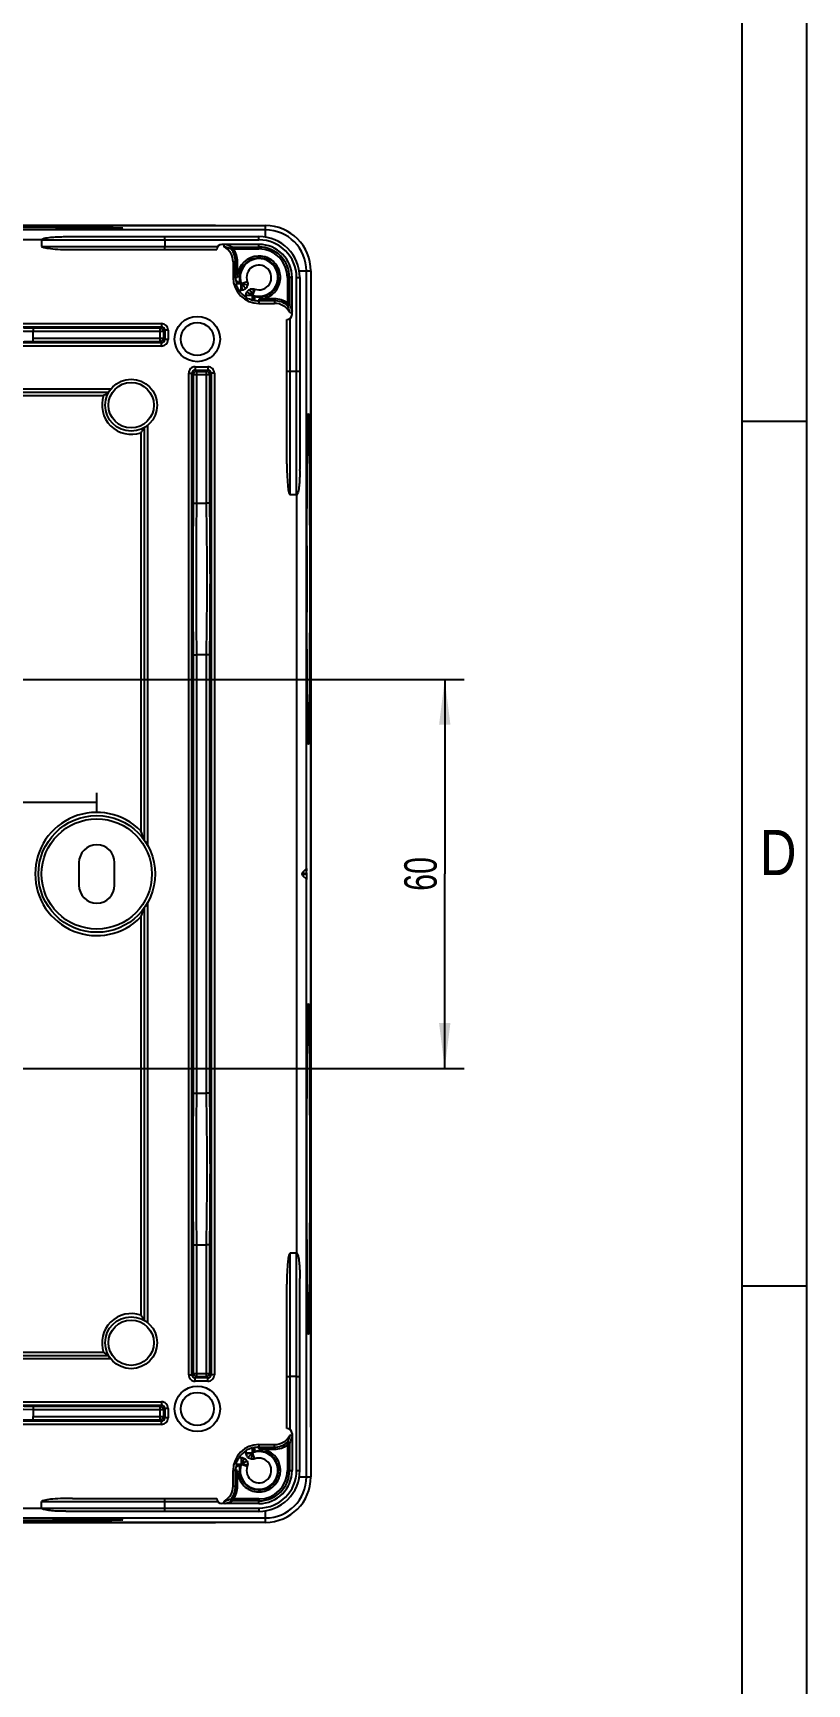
# Model space of a CAD drawing. Header units: millimetres. Extents: x 0 to 594, y 0 to 420.
# Drawn here: x 534.3 to 594, y 117.8 to 245.1 of the extents above; entities that cross this region are included whole.
import ezdxf

# ---------------------------------------------------------------- set-up
doc = ezdxf.new("R2010")
doc.units = ezdxf.units.MM
doc.header["$LTSCALE"] = 32.67
doc.layers.get('0').update_dxf_attribs({"linetype": 'CONTINUOUS'})
for name, color, linetype in [('DECKEL_ABOX_DXF_CONTINUOUS_LINE', 7, 'CONTINUOUS'), ('KASTEN_ABOX_DXF_CONTINUOUS_LINE', 7, 'CONTINUOUS'), ('M-490-925-01-6274_DXF_DIMENSION', 7, 'CONTINUOUS'), ('M-490-925-01-6274_DXF_FORMAT', 7, 'CONTINUOUS')]:
    doc.layers.add(name, color=color, linetype=linetype)
doc.styles.get("Standard").update_dxf_attribs({"font": 'txt', "width": 0.7})
doc.styles.add('TEXTSTYLE_3', font='txt', dxfattribs={"width": 0.833333})
doc.dimstyles.new('DIMSTYLE_2', dxfattribs={"dimtxt": 2.5, "dimasz": 3.5, "dimexe": 1.5, "dimexo": 0, "dimtad": 1, "dimdec": 3, "dimlfac": 2, "dimdsep": 46, "dimtxsty": 'Standard', "dimblk": '_FILLED', "dimblk1": '_FILLED', "dimblk2": '_FILLED', "dimcen": 0.09, "dimclrt": 5, "dimadec": 3, "dimazin": 2, "dimtp": 0.3, "dimtm": 0.3, "dimtfac": 1, "dimtdec": 3, "dimtofl": 0, "dimtmove": 0, "dimatfit": 3, "dimldrblk": '_FILLED', "dimfxl": 1, "dimtolj": 1, "dimarcsym": 0})

# ---------------------------------------------------------------- blocks, each defined once
blk = doc.blocks.new('_FILLED')
at = {"color": 0, "linetype": 'ByBlock'}
blk.add_solid([(0, 0), (-1, 0.125), (-1, -0.125)], dxfattribs=at)
blk = doc.blocks.new('*D24')
at = {"layer": 'M-490-925-01-6274_DXF_DIMENSION', "color": 2, "linetype": 'Continuous', "transparency": 16777216}
for p, q in [((524.51, 195.26), (567.58, 195.26)), ((566.08, 195.26), (566.08, 180.26)), ((566.08, 165.26), (566.08, 180.26)), ((527.51, 165.26), (567.58, 165.26))]:
    blk.add_line(p, q, dxfattribs=at)
at = {"layer": 'M-490-925-01-6274_DXF_DIMENSION', "color": 2, "linetype": 'Continuous', "transparency": 16777216, "xscale": 3.5, "yscale": 3.5, "zscale": 3.5}
for p, rotation in [((566.08, 195.26), 90), ((566.08, 165.26), 270)]:
    blk.add_blockref('_FILLED', p, dxfattribs=dict(at, rotation=rotation))
at = {"layer": 'M-490-925-01-6274_DXF_DIMENSION', "color": 5, "linetype": 'Continuous', "transparency": 16777216, "insert": (562.96, 180.26), "char_height": 2.5, "width": 5.8929, "attachment_point": 2, "rotation": 90, "line_spacing_factor": 0.9}
blk.add_mtext('60', dxfattribs=at)

msp = doc.modelspace()

# ---------------------------------------------------------------- linework, layer by layer
at = {"layer": 'DECKEL_ABOX_DXF_CONTINUOUS_LINE', "color": 7, "linetype": 'Continuous'}
for centre, major_axis, start_param, end_param in [((493.2599, -30.01142), (6083.17, 0), 1.561730206, 1.579862448), ((296.33019, 180.25634), (0, 6063.48333), -1.577830295, -1.563762358), ((493.2599, 390.5241), (6083.17, 0), -1.579862448, -1.561730206)]:
    msp.add_ellipse(centre, major_axis=major_axis, ratio=0.042786648, start_param=start_param, end_param=end_param, dxfattribs=at)
at = {"layer": 'KASTEN_ABOX_DXF_CONTINUOUS_LINE', "color": 7, "linetype": 'Continuous'}
for p, q in [((434.2599, 230.25634), (552.2599, 230.25634)), ((552.2599, 229.91812), (493.67168, 229.91812)), ((536.94658, 229.40623), (551.7599, 229.40634)), ((534.99553, 229.15634), (534.99553, 228.65634)), ((537.38723, 228.40634), (548.5099, 228.40634)), ((544.5099, 229.15634), (544.5099, 228.65634)), ((551.7599, 228.80634), (548.9099, 228.80634)), ((549.68551, 228.60501), (551.7599, 228.60501)), ((549.7599, 227.45634), (549.7599, 226.25634)), ((549.96123, 226.25634), (549.96123, 227.45634)), ((555.42168, 180.66812), (555.42168, 226.75634)), ((555.7599, 226.75634), (555.7599, 133.75634)), ((550.10829, 226.25634), (549.96123, 226.25634)), ((550.39265, 225.76067), (549.99955, 225.76067)), ((550.3228, 225.8109), (550.01717, 225.8109)), ((550.39265, 225.26069), (550.39265, 225.76067)), ((550.4833, 225.26897), (550.39266, 225.76066)), ((551.34658, 225.38225), (551.26422, 224.8891)), ((551.43463, 225.35914), (551.26422, 224.88909)), ((554.10857, 226.25634), (554.10857, 224.18195)), ((554.3099, 223.40634), (554.3099, 226.25634)), ((554.9099, 226.25634), (554.9098, 211.44604)), ((551.26422, 224.49599), (551.26422, 224.88909)), ((551.31445, 224.5137), (551.31445, 224.81924)), ((552.9599, 224.45767), (551.7599, 224.45767)), ((551.7599, 224.25634), (552.9599, 224.25634)), ((553.9099, 211.88367), (553.9099, 223.00634)), ((534.34618, 221.56999), (534.34618, 222.0927)), ((554.6599, 219.00634), (554.1599, 219.00634)), ((495.89191, 217.40634), (540.17785, 217.40634)), ((542.9099, 214.67429), (542.9099, 182.88836)), ((546.95132, 208.84262), (547.71848, 208.84262)), ((554.6717, 209.49198), (554.1599, 209.49198)), ((546.95132, 197.17006), (547.71848, 197.17006)), ((539.2599, 185.00634), (539.2599, 186.50634)), ((539.2599, 185.75634), (503.2599, 185.75634)), ((537.8849, 181.13134), (537.8849, 179.38134)), ((540.6349, 179.38134), (540.6349, 181.13134)), ((555.11597, 180.36241), (555.42168, 180.66812)), ((555.11597, 180.15027), (555.42168, 179.84456)), ((555.42168, 133.75634), (555.42168, 179.84456)), ((555.43695, 180.34514), (555.43701, 180.25634)), ((555.43701, 180.25634), (555.43695, 180.16754)), ((542.9099, 177.62433), (542.9099, 145.83839)), ((546.95132, 163.34262), (547.71848, 163.34262)), ((546.95132, 151.67006), (547.71848, 151.67006)), ((554.6717, 151.02071), (554.1599, 151.02071)), ((554.9099, 134.25634), (554.90979, 149.06966)), ((553.9099, 137.50634), (553.9099, 148.62901)), ((540.17785, 143.10634), (495.89191, 143.10634)), ((554.6599, 141.50634), (554.1599, 141.50634)), ((534.34618, 138.9427), (534.34618, 138.41999)), ((551.7599, 136.25634), (552.9599, 136.25634)), ((554.10857, 136.33073), (554.10857, 134.25634)), ((554.3099, 137.10634), (554.3099, 134.25634)), ((550.76424, 135.62359), (551.26422, 135.62359)), ((550.77253, 135.53294), (551.26422, 135.62358)), ((551.26422, 135.62359), (551.26422, 136.01669)), ((551.31445, 135.69344), (551.31445, 135.99907)), ((551.7599, 136.05501), (552.9599, 136.05501)), ((551.7599, 135.90795), (551.7599, 136.05501)), ((549.7599, 133.05634), (549.7599, 134.25634)), ((549.96123, 133.05634), (549.96123, 134.25634)), ((549.99955, 134.75202), (550.39265, 134.75202)), ((550.01726, 134.70179), (550.3228, 134.70179)), ((550.39265, 134.75202), (550.8627, 134.58161)), ((550.8858, 134.66966), (550.39266, 134.75202)), ((534.99553, 131.35634), (534.99553, 131.85634)), ((537.38723, 132.10634), (548.5099, 132.10634)), ((544.5099, 131.35634), (544.5099, 131.85634)), ((551.7599, 131.70634), (548.9099, 131.70634)), ((551.7599, 131.90767), (549.68551, 131.90767)), ((552.2599, 130.25634), (434.2599, 130.25634)), ((493.67168, 130.59456), (552.2599, 130.59456)), ((551.7599, 131.10634), (536.9496, 131.10644))]:
    msp.add_line(p, q, dxfattribs=at)
at = {"layer": 'KASTEN_ABOX_DXF_CONTINUOUS_LINE', "color": 9, "linetype": 'Continuous'}
for p, q in [((534.99553, 229.16815), (451.52426, 229.16815)), ((551.7599, 229.15634), (551.7599, 229.40634)), ((552.2599, 229.36641), (552.2599, 230.25634)), ((534.99553, 229.15634), (551.7599, 229.15634)), ((534.99553, 228.65634), (548.59765, 228.65634)), ((549.60826, 228.44151), (549.55763, 228.46345)), ((549.68551, 228.60501), (549.68423, 228.60561)), ((549.7872, 228.45501), (551.7599, 228.45501)), ((551.7599, 228.60501), (551.7599, 228.80634)), ((551.7599, 228.45501), (551.7599, 228.60501)), ((550.11123, 227.45634), (549.7599, 227.45634)), ((550.11123, 226.39566), (550.11123, 227.45634)), ((554.86996, 226.75634), (555.7599, 226.75634)), ((549.96123, 226.25634), (549.7599, 226.25634)), ((550.8627, 225.93107), (550.39265, 225.76067)), ((553.95857, 226.25634), (554.10857, 226.25634)), ((553.95857, 226.25634), (553.95857, 224.28375)), ((554.3099, 226.25634), (554.10857, 226.25634)), ((554.6599, 226.25634), (554.9099, 226.25634)), ((554.6599, 209.49198), (554.6599, 226.25634)), ((550.39265, 225.26069), (550.22279, 225.26069)), ((550.76424, 224.88909), (551.26422, 224.88909)), ((550.76424, 224.71923), (550.76424, 224.88909)), ((551.7599, 224.60767), (551.7599, 224.25634)), ((552.9599, 224.60767), (551.77721, 224.60599)), ((552.9599, 224.60767), (552.9599, 224.25634)), ((553.94507, 224.1047), (553.97104, 224.04451)), ((554.10857, 224.18195), (554.10925, 224.18051)), ((554.1599, 209.49198), (554.1599, 223.09409)), ((442.26817, 222.69776), (544.25163, 222.69776)), ((442.26821, 222.44792), (544.25159, 222.44792)), ((544.3961, 222.0927), (534.34618, 222.0927)), ((534.34618, 221.56999), (544.3961, 221.56999)), ((544.14625, 222.34254), (534.39951, 222.34254)), ((544.25159, 222.44792), (544.14625, 222.34254)), ((544.14625, 221.32014), (544.14625, 222.34254)), ((544.25163, 222.69776), (544.25163, 222.44792)), ((544.50147, 222.1983), (544.3961, 222.0927)), ((544.3961, 222.0927), (544.3961, 221.56999)), ((544.3961, 221.56999), (544.50147, 221.46448)), ((544.50147, 222.1983), (544.50147, 221.46448)), ((544.75132, 222.19807), (544.50147, 222.19807)), ((544.75132, 222.19807), (544.75132, 221.46461)), ((544.25163, 220.96492), (442.26817, 220.96492)), ((544.25159, 221.21477), (442.26821, 221.21477)), ((534.39951, 221.32014), (544.14625, 221.32014)), ((544.14625, 221.32014), (544.25159, 221.21477)), ((544.25163, 220.96492), (544.25163, 221.21477)), ((544.75132, 221.46461), (544.50147, 221.46461)), ((546.84572, 219.12014), (547.82398, 219.12014)), ((546.84572, 219.12014), (546.95132, 219.01477)), ((546.84595, 219.36999), (547.82385, 219.36999)), ((546.84595, 219.36999), (546.84595, 219.12014)), ((546.95132, 219.01477), (547.71848, 219.01477)), ((546.95132, 219.01477), (546.95132, 208.84262)), ((547.71848, 219.01477), (547.82398, 219.12014)), ((547.71848, 208.84262), (547.71848, 219.01477)), ((547.82385, 219.36999), (547.82385, 219.12014)), ((546.34625, 218.87029), (546.5961, 218.87029)), ((546.34625, 141.64239), (546.34625, 218.87029)), ((546.5961, 141.64243), (546.5961, 218.87025)), ((546.5961, 218.87025), (546.70147, 218.76492)), ((546.70147, 218.76492), (547.96832, 218.76492)), ((546.70147, 218.76492), (546.70147, 208.89595)), ((547.96832, 218.76492), (548.0737, 218.87025)), ((547.96832, 208.89595), (547.96832, 218.76492)), ((548.32354, 218.87029), (548.0737, 218.87029)), ((548.0737, 218.87025), (548.0737, 141.64243)), ((548.32354, 218.87029), (548.32354, 141.64239)), ((495.50489, 217.65634), (540.34865, 217.65634)), ((496.5769, 217.15634), (539.78858, 217.15634)), ((542.6599, 214.28502), (542.6599, 183.57334)), ((543.1599, 214.84509), (543.1599, 182.50134)), ((554.6717, 151.02071), (554.6717, 209.49198)), ((546.70147, 197.11673), (546.70147, 163.39595)), ((546.95132, 197.17006), (546.95132, 163.34262)), ((547.71848, 163.34262), (547.71848, 197.17006)), ((547.96832, 163.39595), (547.96832, 197.11673)), ((555.11597, 180.36241), (555.2766, 180.30886)), ((555.22023, 180.18503), (555.11685, 180.15057)), ((555.43706, 180.25731), (555.22023, 180.18503)), ((555.2766, 180.30886), (555.4101, 180.26434)), ((543.1599, 178.01135), (543.1599, 145.66759)), ((542.6599, 176.93934), (542.6599, 146.22766)), ((546.70147, 151.61673), (546.70147, 141.74776)), ((546.95132, 151.67006), (546.95132, 141.49792)), ((547.71848, 141.49792), (547.71848, 151.67006)), ((547.96832, 141.74776), (547.96832, 151.61673)), ((554.1599, 137.41859), (554.1599, 151.02071)), ((554.6599, 134.25634), (554.6599, 151.02071)), ((540.34865, 142.85634), (495.50489, 142.85634)), ((539.78858, 143.35634), (496.5769, 143.35634)), ((546.34625, 141.64239), (546.5961, 141.64239)), ((546.70147, 141.74776), (546.5961, 141.64243)), ((546.70147, 141.74776), (547.96832, 141.74776)), ((546.95132, 141.49792), (546.84581, 141.39254)), ((547.82408, 141.39254), (546.84581, 141.39254)), ((546.84595, 141.1427), (546.84595, 141.39254)), ((546.95132, 141.49792), (547.71848, 141.49792)), ((547.82408, 141.39254), (547.71848, 141.49792)), ((547.82385, 141.1427), (547.82385, 141.39254)), ((548.0737, 141.64243), (547.96832, 141.74776)), ((548.32354, 141.64239), (548.0737, 141.64239)), ((547.82385, 141.1427), (546.84595, 141.1427)), ((442.26817, 139.54776), (544.25163, 139.54776)), ((442.26821, 139.29792), (544.25159, 139.29792)), ((544.3961, 138.9427), (534.34618, 138.9427)), ((544.14625, 139.19254), (534.39951, 139.19254)), ((544.25159, 139.29792), (544.14625, 139.19254)), ((544.14625, 138.17014), (544.14625, 139.19254)), ((544.25163, 139.54776), (544.25163, 139.29792)), ((544.50147, 139.0483), (544.3961, 138.9427)), ((544.3961, 138.9427), (544.3961, 138.41999)), ((544.50147, 139.0483), (544.50147, 138.31448)), ((544.75132, 139.04807), (544.50147, 139.04807)), ((544.75132, 139.04807), (544.75132, 138.31461)), ((544.25163, 137.81492), (442.26817, 137.81492)), ((544.25159, 138.06477), (442.26821, 138.06477)), ((534.34618, 138.41999), (544.3961, 138.41999)), ((534.39951, 138.17014), (544.14625, 138.17014)), ((544.14625, 138.17014), (544.25159, 138.06477)), ((544.25163, 137.81492), (544.25163, 138.06477)), ((544.3961, 138.41999), (544.50147, 138.31448)), ((544.75132, 138.31461), (544.50147, 138.31461)), ((551.7599, 136.25634), (551.7599, 136.05501)), ((552.9599, 135.90501), (552.9599, 136.25634)), ((553.95857, 136.22915), (553.95857, 134.25634)), ((554.10925, 136.33217), (554.10857, 136.33073)), ((550.22279, 135.252), (550.39265, 135.252)), ((550.39265, 135.252), (550.39265, 134.75202)), ((550.76424, 135.62359), (550.76424, 135.79345)), ((551.43463, 135.15354), (551.26422, 135.62359)), ((551.89922, 135.90501), (552.9599, 135.90501)), ((550.11123, 134.25634), (549.7599, 134.25634)), ((550.11123, 133.05634), (550.10955, 134.23903)), ((553.95857, 134.25634), (554.10857, 134.25634)), ((554.10857, 134.25634), (554.3099, 134.25634)), ((554.6599, 134.25634), (554.9099, 134.25634)), ((554.86996, 133.75634), (555.7599, 133.75634)), ((549.7599, 133.05634), (550.11123, 133.05634)), ((451.52426, 131.34454), (534.99553, 131.34454)), ((534.99553, 131.85634), (548.59765, 131.85634)), ((534.99553, 131.35634), (551.7599, 131.35634)), ((549.68424, 131.90707), (549.68551, 131.90767)), ((551.7599, 132.05767), (549.78732, 132.05767)), ((551.7599, 132.05767), (551.7599, 131.90767)), ((551.7599, 131.70634), (551.7599, 131.90767)), ((551.7599, 131.35634), (551.7599, 131.10634)), ((552.2599, 130.25634), (552.2599, 131.14628))]:
    msp.add_line(p, q, dxfattribs=at)
at = {"layer": 'KASTEN_ABOX_DXF_CONTINUOUS_LINE', "color": 7, "linetype": 'Continuous'}
for centre, radius in [((547.0099, 221.50634), 1.75), ((547.0099, 221.50634), 1.27435), ((541.9099, 216.40634), 2), ((539.2599, 180.25634), 4.5), ((541.9099, 144.10634), 2), ((547.0099, 139.00634), 1.75), ((547.0099, 139.00634), 1.27435)]:
    msp.add_circle(centre, radius, dxfattribs=at)
at = {"layer": 'KASTEN_ABOX_DXF_CONTINUOUS_LINE', "color": 9, "linetype": 'Continuous'}
for centre, radius in [((541.9099, 216.40634), 1.74996), ((539.2599, 180.25634), 4.24999), ((541.9099, 144.10634), 1.74996)]:
    msp.add_circle(centre, radius, dxfattribs=at)
at = {"layer": 'KASTEN_ABOX_DXF_CONTINUOUS_LINE', "color": 7, "linetype": 'Continuous'}
for centre, radius, start, end in [((551.7599, 226.25634), 3.15, 0, 90), ((552.2599, 226.75634), 3.5, 0, 90), ((552.2599, 226.75634), 3.16178, 0, 90), ((548.9099, 228.40634), 0.4, 90, 180), ((549.14472, 228.70634), 0.09999, 135.1058897, 239.5584748), ((548.4099, 227.45634), 1.35, 0, 59.5498891), ((548.4099, 227.45634), 1.55133, 0, 39.4234966), ((551.7599, 226.25634), 2.55, 0, 90), ((551.7599, 226.25634), 2.34867, 0, 90), ((551.7599, 226.25634), 1.50455, 252.7785987, 197.2214013), ((551.7599, 226.25634), 1.45433, 250.0726783, 199.9273217), ((551.7599, 226.25634), 2, 180, 270), ((551.7599, 226.25634), 1.79867, 180, 194.3268652), ((553.41488, 226.2563), 3.30659, 177.5844554, 179.9993051), ((552.49545, 228.78464), 3.68237, 230.1408132, 230.8887078), ((552.66848, 228.99178), 3.95225, 230.8366208, 233.5937725), ((551.7599, 226.25634), 1.8314, 212.9330235, 237.0669765), ((550.38068, 227.08151), 2.73232, 288.8667399, 289.9836171), ((554.4958, 227.16525), 3.95281, 216.4060338, 219.1619245), ((551.7599, 226.25634), 1.79867, 255.6611926, 270), ((548.11798, 228.63425), 5.21506, 309.4189327, 309.8749224), ((554.27123, 226.97798), 3.66043, 219.1090163, 219.8598318), ((552.9599, 222.90634), 1.55133, 50.5765055, 90), ((552.9599, 222.90634), 1.35, 30.4501144, 90), ((554.00636, 224.18027), 0.0973, 230.9567102, 241.8356726), ((550.57627, 222.55825), 3.797, 26.5775738, 27.028241), ((550.71487, 222.62643), 3.64254, 23.7298455, 26.5938918), ((553.9099, 223.40634), 0.4, 270, 360), ((554.20993, 223.64117), 0.09997, 226.0456859, 359.9981557), ((544.14595, 221.57029), 0.25016, 270.0706076, 359.9293924), ((547.71817, 218.76461), 0.25016, 0.0706076, 89.9293924), ((533.05892, 211.51196), 21.85098, 359.6499749, 359.827149), ((533.62812, 179.8889), 9.75439, 17.9085292, 22.192633), ((539.2599, 181.13134), 1.375, 0, 180), ((555.22203, 180.25634), 0.15, 135, 225), ((502.96222, 180.28275), 52.47477, 0.0681198, 0.2343845), ((539.2599, 179.38134), 1.375, 180, 360), ((533.62812, 180.62379), 9.75439, 337.807367, 342.0914708), ((546.95163, 141.74807), 0.25016, 180.0706076, 269.9293924), ((544.14595, 138.42029), 0.25016, 270.0706076, 359.9293924), ((553.9099, 137.10634), 0.4, 0, 90), ((551.7599, 134.25634), 2, 90, 180), ((552.9599, 137.60634), 1.35, 270, 329.5498869), ((552.9599, 137.60634), 1.55133, 270, 309.423496), ((554.2099, 136.87152), 0.09999, 44.9801415, 149.5584902), ((551.7599, 134.25634), 1.8314, 122.9330235, 147.0669765), ((551.7599, 134.25634), 1.50455, 162.7785987, 107.2214013), ((551.7599, 134.25634), 1.45433, 160.0726783, 109.9273217), ((554.49534, 133.34776), 3.95225, 140.8366245, 143.593773), ((551.7599, 134.25634), 1.79867, 90, 104.3268652), ((554.28816, 133.52083), 3.68232, 140.1408126, 140.8887136), ((551.75986, 132.60136), 3.30659, 87.5844554, 89.9993051), ((551.7599, 134.25634), 1.79867, 165.6611926, 180), ((552.58507, 135.63556), 2.73232, 198.8667399, 199.9836171), ((554.13781, 137.89826), 5.21506, 219.4189327, 219.8749224), ((552.48154, 131.74501), 3.66043, 129.1090163, 129.8598318), ((552.66881, 131.52044), 3.95281, 126.4060338, 129.1619245), ((551.7599, 134.25634), 3.15, 269.9999998, 0.0000001), ((551.7599, 134.25634), 2.55, 270, 360), ((551.7599, 134.25634), 2.34867, 270, 360), ((552.2599, 133.75634), 3.5, 270, 360), ((552.2599, 133.75634), 3.16178, 270, 360), ((548.4099, 133.05634), 1.35, 300.4501083, 360), ((548.4099, 133.05634), 1.55133, 320.5765035, 360), ((548.9099, 132.10634), 0.4, 180, 270), ((549.14472, 131.80632), 0.09998, 120.5253491, 270.0100187), ((548.12988, 135.3016), 3.64279, 293.7299086, 296.5992739), ((549.68383, 132.00988), 0.0973, 140.9564665, 151.8680426), ((548.06169, 135.44021), 3.79727, 296.5828884, 297.0282358), ((537.01552, 152.95732), 21.85098, 269.6499749, 269.827149)]:
    msp.add_arc(centre, radius, start, end, dxfattribs=at)
at = {"layer": 'KASTEN_ABOX_DXF_CONTINUOUS_LINE', "color": 9, "linetype": 'Continuous'}
for centre, radius, start, end in [((548.4099, 227.45634), 1.70133, 0, 35.9456263), ((551.76002, 226.25622), 1.65468, 92.2662185, 175.1657057), ((551.75962, 226.25425), 1.65663, 75.6995827, 92.2497289), ((551.7599, 226.25634), 2.89999, 0, 90), ((551.7599, 226.25634), 2.19866, 0, 90), ((551.7599, 226.25634), 0.95434, 250.0726783, 199.9273217), ((551.75901, 226.25434), 1.65671, 67.3980356, 75.6740667), ((551.77725, 226.24951), 1.64352, 269.9987575, 278.0018686), ((552.9599, 222.90634), 1.70133, 54.0564375, 90), ((528.5099, -170.44897), 392.83567, 89.1409578, 90.8590422), ((528.5099, -161.32725), 383.4636, 89.1279305, 90.8720695), ((544.14596, 222.09241), 0.25014, 0.0664581, 89.9335419), ((544.25212, 222.19856), 0.24936, 359.9395008, 90.1216821), ((544.2517, 222.19814), 0.49962, 359.9916739, 90.0083261), ((528.5099, 614.11167), 392.83568, 269.1409578, 270.8590422), ((544.25212, 221.46412), 0.24936, 269.877915, 0.0817909), ((544.2517, 221.46454), 0.49962, 269.9912811, 0.0087189), ((546.84588, 218.87036), 0.49962, 89.9916739, 180.0083261), ((546.84546, 218.87078), 0.24936, 89.9395008, 180.1216821), ((546.95161, 218.76463), 0.25014, 90.0664581, 179.9335419), ((547.82392, 218.87037), 0.49962, 359.9912811, 90.0087189), ((547.82434, 218.87078), 0.24936, 359.877915, 90.0817909), ((541.9099, 216.40634), 2.25, 160.5287794, 289.4712206), ((939.493, 203.00634), 392.83568, 179.1409578, 180.8590422), ((930.37127, 203.00634), 383.4636, 179.1279305, 180.8720695), ((164.29853, 203.00634), 383.4636, 359.1279305, 0.8720695), ((155.17681, 203.00634), 392.83567, 359.1409578, 0.8590422), ((539.2599, 180.25634), 4.75, 44.2920632, 315.7079368), ((559.09058, 191.27878), 11.61308, 251.5229276, 251.663099), ((939.49299, 157.50634), 392.83567, 179.1409578, 180.8590422), ((930.37127, 157.50634), 383.4636, 179.1279305, 180.8720695), ((164.29853, 157.50634), 383.4636, 359.1279305, 0.8720695), ((155.1768, 157.50634), 392.83568, 359.1409578, 0.8590422), ((541.9099, 144.10634), 2.25, 70.5287794, 199.4712206), ((546.84587, 141.64232), 0.49962, 179.9912811, 270.0087189), ((546.84546, 141.6419), 0.24936, 179.877915, 270.0817909), ((547.71819, 141.74805), 0.25014, 270.0664581, 359.9335419), ((547.82392, 141.64232), 0.49962, 269.9916739, 0.0083261), ((547.82434, 141.6419), 0.24936, 269.9395008, 0.1216821), ((528.5099, -253.59897), 392.83567, 89.1409578, 90.8590422), ((528.5099, -244.47725), 383.4636, 89.1279305, 90.8720695), ((544.14596, 138.94241), 0.25014, 0.0664581, 89.9335419), ((544.25212, 139.04856), 0.24936, 359.9395008, 90.1216821), ((544.2517, 139.04814), 0.49962, 359.9916739, 90.0083261), ((528.5099, 530.96167), 392.83568, 269.1409578, 270.8590422), ((544.25212, 138.31412), 0.24936, 269.877915, 0.0817909), ((544.2517, 138.31454), 0.49962, 269.9912811, 0.0087189), ((552.9599, 137.60634), 1.70133, 270, 305.9477702), ((551.7599, 134.25634), 0.95434, 160.0726783, 109.9273217), ((551.75977, 134.25622), 1.65468, 2.2832851, 85.1657081), ((551.75307, 134.23899), 1.64353, 179.9987513, 188.0003809), ((551.7599, 134.25634), 2.89999, 270, 360), ((551.7599, 134.25634), 2.19866, 270, 360), ((551.7579, 134.25723), 1.65671, 337.4167813, 345.6924212), ((551.75781, 134.25662), 1.65663, 345.7179327, 2.2668005), ((548.4099, 133.05634), 1.70133, 324.0566369, 360)]:
    msp.add_arc(centre, radius, start, end, dxfattribs=at)
at = {"layer": 'KASTEN_ABOX_DXF_CONTINUOUS_LINE', "color": 7, "linetype": 'Continuous'}
for centre, major_axis, start_param, end_param in [((537.38723, 228.65634), (2.39169, 0), -3.141592654, -1.570796327), ((554.1599, 211.88367), (0, 2.39169), -4.71238898, -3.141592654), ((554.1599, 148.62901), (0, 2.39169), 0, 1.570796327), ((537.38723, 131.85634), (2.39169, 0), 1.570796327, 3.141592654)]:
    msp.add_ellipse(centre, major_axis=major_axis, ratio=0.104528463, start_param=start_param, end_param=end_param, dxfattribs=at)
for points, knots in [([(515.7599, 230.05999), (515.75991, 230.06543), (515.79145, 230.06487), (515.82747, 230.07373), (515.90985, 230.07642), (516.01423, 230.08264), (516.15224, 230.08744), (516.39361, 230.09512), (516.76839, 230.10374), (517.3015, 230.1134), (517.94275, 230.12255), (518.68568, 230.13119), (519.52326, 230.13916), (520.44735, 230.14641), (521.82614, 230.15527), (523.69317, 230.16376), (526.05435, 230.16988), (528.5099, 230.17195), (530.96545, 230.16988), (533.32663, 230.16376), (535.19366, 230.15527), (536.57244, 230.14641), (537.49654, 230.13916), (538.33412, 230.13119), (539.07705, 230.12255), (539.7183, 230.1134), (540.25141, 230.10374), (540.62618, 230.09512), (540.86756, 230.08744), (541.00557, 230.08264), (541.10995, 230.07642), (541.19232, 230.07373), (541.22835, 230.06487), (541.25989, 230.06543), (541.2599, 230.05999)], [0, 0, 0, 0, 0.000640444, 0.002459408, 0.005470083, 0.009669335, 0.015050567, 0.021599138, 0.038129739, 0.059110274, 0.084332329, 0.113559881, 0.146505554, 0.18285789, 0.2222618, 0.308690712, 0.40247137, 0.5, 0.59752863, 0.691309288, 0.7777382, 0.81714211, 0.853494446, 0.886440119, 0.915667671, 0.940889726, 0.961870261, 0.978400862, 0.984949433, 0.990330665, 0.994529917, 0.997540592, 0.999359556, 1, 1, 1, 1]), ([(541.02452, 230.0387), (540.61016, 230.02015), (539.45812, 230.00258), (537.31013, 229.97653), (534.40654, 229.96002), (532.24018, 229.95306), (531.07015, 229.95098)], [0, 0, 0, 0, 0.124994584, 0.347144952, 0.647402535, 1, 1, 1, 1]), ([(534.9982, 229.16815), (535.0184, 229.2035), (535.09944, 229.24322), (535.25394, 229.28989), (535.45974, 229.32686), (535.70574, 229.3561), (536.03608, 229.3829), (536.44971, 229.40099), (536.78096, 229.40571), (536.94658, 229.40623)], [0, 0, 0, 0, 0.061542507, 0.124048546, 0.249099672, 0.374212515, 0.499351633, 0.749660128, 1, 1, 1, 1]), ([(541.2599, 230.05999), (541.25991, 230.05475), (541.22964, 230.05507), (541.19501, 230.0466), (541.11576, 230.04388), (541.05879, 230.04024), (541.02452, 230.0387)], [0, 0, 0, 0, 0.066309035, 0.254372987, 0.565689415, 1, 1, 1, 1]), ([(544.5099, 229.15634), (544.5099, 229.18821), (544.51034, 229.24776), (544.51327, 229.32276), (544.51556, 229.37655), (544.51985, 229.397), (544.52118, 229.40634), (544.523, 229.40634)], [0, 0, 0, 0, 0.380829226, 0.704687114, 0.920792677, 0.978196829, 1, 1, 1, 1]), ([(544.523, 228.40634), (544.52118, 228.40634), (544.51985, 228.41568), (544.51556, 228.43613), (544.51327, 228.48993), (544.51034, 228.56492), (544.5099, 228.62447), (544.5099, 228.65634)], [0, 0, 0, 0, 0.021803171, 0.079207323, 0.295312886, 0.619170774, 1, 1, 1, 1]), ([(549.63164, 228.58925), (549.60854, 228.57464), (549.5738, 228.52263), (549.59091, 228.46262), (549.60826, 228.44151)], [0, 0, 0, 0, 0.500048689, 1, 1, 1, 1]), ([(550.22279, 225.26069), (550.18609, 225.31736), (550.12321, 225.42789), (550.06199, 225.56603), (550.02938, 225.66078), (550.01141, 225.71086), (550.00665, 225.74203), (549.99828, 225.75694), (549.99955, 225.76067)], [0, 0, 0, 0, 0.368511242, 0.69306343, 0.821165724, 0.918020907, 0.978501934, 1, 1, 1, 1]), ([(550.13541, 225.95798), (550.10826, 225.92547), (550.06397, 225.88142), (550.02434, 225.83035), (550.01726, 225.8109)], [0, 0, 0, 0, 0.671668583, 1, 1, 1, 1]), ([(551.26422, 224.49599), (551.2605, 224.49472), (551.24559, 224.5031), (551.21442, 224.50785), (551.16433, 224.52582), (551.06958, 224.55844), (550.93145, 224.61966), (550.82091, 224.68253), (550.76424, 224.71923)], [0, 0, 0, 0, 0.021498066, 0.081979093, 0.178834276, 0.306936569, 0.631488758, 1, 1, 1, 1]), ([(551.31445, 224.5137), (551.31872, 224.51526), (551.32982, 224.52764), (551.37002, 224.55493), (551.40385, 224.58443), (551.42947, 224.60549)], [0, 0, 0, 0, 0.092549836, 0.323889258, 1, 1, 1, 1]), ([(554.04945, 224.09228), (554.04167, 224.08865), (554.01262, 224.07921), (553.97961, 224.08422), (553.96043, 224.09449)], [0, 0, 0, 0, 0.282846633, 1, 1, 1, 1]), ([(554.10857, 224.18195), (554.1084, 224.15551), (554.09071, 224.1167), (554.05911, 224.09658), (554.04945, 224.09228)], [0, 0, 0, 0, 0.714218254, 1, 1, 1, 1]), ([(534.39951, 222.34254), (534.38999, 222.34099), (534.37301, 222.31155), (534.35257, 222.23158), (534.34621, 222.15119), (534.34621, 222.0927)], [0, 0, 0, 0, 0.110808895, 0.327955556, 1, 1, 1, 1]), ([(534.39951, 221.32014), (534.38999, 221.3217), (534.37301, 221.35113), (534.35258, 221.4311), (534.34621, 221.51149), (534.34621, 221.56999)], [0, 0, 0, 0, 0.110803481, 0.327960564, 1, 1, 1, 1]), ([(554.1599, 219.00634), (554.12803, 219.00634), (554.06848, 219.00678), (553.99348, 219.00971), (553.93969, 219.01201), (553.91924, 219.01629), (553.9099, 219.01762), (553.9099, 219.01944)], [0, 0, 0, 0, 0.380829226, 0.704687114, 0.920792677, 0.978196829, 1, 1, 1, 1]), ([(554.9099, 219.01944), (554.9099, 219.01762), (554.90056, 219.01629), (554.88011, 219.01201), (554.82631, 219.00971), (554.75132, 219.00678), (554.69177, 219.00634), (554.6599, 219.00634)], [0, 0, 0, 0, 0.021803171, 0.079207323, 0.295312886, 0.619170774, 1, 1, 1, 1]), ([(540.17785, 217.40634), (540.15888, 217.39537), (540.02592, 217.31721), (539.89662, 217.23273), (539.78858, 217.15634)], [0, 0, 0, 0, 0.142077364, 1, 1, 1, 1]), ([(555.45454, 205.56659), (555.45662, 206.73662), (555.46358, 208.90298), (555.48009, 211.80657), (555.50614, 213.95456), (555.52371, 215.1066), (555.54226, 215.52096)], [0, 0, 0, 0, 0.352597474, 0.652855061, 0.875005425, 1, 1, 1, 1]), ([(555.54226, 215.52096), (555.5438, 215.55523), (555.54744, 215.6122), (555.55015, 215.69145), (555.55863, 215.72608), (555.55831, 215.75635), (555.56355, 215.75634)], [0, 0, 0, 0, 0.434310584, 0.745627012, 0.933690964, 1, 1, 1, 1]), ([(555.56355, 215.75634), (555.56899, 215.75633), (555.56843, 215.72479), (555.57729, 215.68877), (555.57998, 215.60639), (555.5862, 215.50201), (555.591, 215.364), (555.59868, 215.12263), (555.6073, 214.74785), (555.61696, 214.21474), (555.62611, 213.57349), (555.63474, 212.83057), (555.64272, 211.99298), (555.64997, 211.06889), (555.65882, 209.6901), (555.66731, 207.82307), (555.67344, 205.46189), (555.67551, 203.00634), (555.67344, 200.55079), (555.66731, 198.18961), (555.65882, 196.32258), (555.64997, 194.9438), (555.64272, 194.0197), (555.63474, 193.18212), (555.62611, 192.43919), (555.61696, 191.79794), (555.6073, 191.26483), (555.59868, 190.89006), (555.591, 190.64868), (555.5862, 190.51067), (555.57998, 190.40629), (555.57729, 190.32392), (555.56843, 190.28789), (555.56899, 190.25635), (555.56355, 190.25634)], [0, 0, 0, 0, 0.000640444, 0.002459408, 0.005470083, 0.009669335, 0.015050567, 0.021599138, 0.038129739, 0.059110274, 0.084332329, 0.113559881, 0.146505554, 0.18285789, 0.2222618, 0.308690712, 0.40247137, 0.5, 0.59752863, 0.691309288, 0.7777382, 0.81714211, 0.853494446, 0.886440119, 0.915667671, 0.940889726, 0.961870261, 0.978400862, 0.984949433, 0.990330665, 0.994529917, 0.997540592, 0.999359556, 1, 1, 1, 1]), ([(542.9099, 214.67429), (542.89893, 214.65533), (542.82077, 214.52236), (542.73629, 214.39306), (542.6599, 214.28502)], [0, 0, 0, 0, 0.142077364, 1, 1, 1, 1]), ([(554.90949, 211.37847), (554.90851, 211.21823), (554.903, 210.89776), (554.88425, 210.4976), (554.85717, 210.17811), (554.82797, 209.94014), (554.79111, 209.74145), (554.74534, 209.59169), (554.70564, 209.51467), (554.6717, 209.49464)], [0, 0, 0, 0, 0.250338704, 0.500643961, 0.625781036, 0.750891719, 0.875940093, 0.938445179, 1, 1, 1, 1]), ([(546.70147, 208.89595), (546.70303, 208.88643), (546.73246, 208.86946), (546.81243, 208.84902), (546.89283, 208.84265), (546.95132, 208.84265)], [0, 0, 0, 0, 0.110808895, 0.327955556, 1, 1, 1, 1]), ([(547.96832, 208.89595), (547.96677, 208.88643), (547.93734, 208.86945), (547.85737, 208.84902), (547.77697, 208.84265), (547.71848, 208.84265)], [0, 0, 0, 0, 0.110803481, 0.327960564, 1, 1, 1, 1]), ([(555.45454, 205.56659), (555.45416, 205.35518), (555.45283, 204.50176), (555.45228, 203.64835), (555.45228, 203.00634)], [0, 0, 0, 0, 0.247724131, 1, 1, 1, 1]), ([(555.45228, 203.00634), (555.45228, 202.79166), (555.45246, 201.93824), (555.4534, 201.08482), (555.45454, 200.44609)], [0, 0, 0, 0, 0.251556312, 1, 1, 1, 1]), ([(555.54226, 190.49172), (555.52371, 190.90608), (555.50614, 192.05812), (555.48009, 194.20611), (555.46358, 197.1097), (555.45662, 199.27606), (555.45454, 200.44609)], [0, 0, 0, 0, 0.124994584, 0.347144952, 0.647402535, 1, 1, 1, 1]), ([(546.70147, 197.11673), (546.70303, 197.12625), (546.73246, 197.14323), (546.81243, 197.16366), (546.89283, 197.17003), (546.95132, 197.17003)], [0, 0, 0, 0, 0.110803465, 0.327960547, 1, 1, 1, 1]), ([(547.96832, 197.11673), (547.96677, 197.12625), (547.93733, 197.14323), (547.85737, 197.16367), (547.77697, 197.17003), (547.71848, 197.17003)], [0, 0, 0, 0, 0.110808877, 0.327955538, 1, 1, 1, 1]), ([(555.56355, 190.25634), (555.55831, 190.25633), (555.55863, 190.2866), (555.55015, 190.32123), (555.54744, 190.40048), (555.5438, 190.45745), (555.54226, 190.49172)], [0, 0, 0, 0, 0.066309035, 0.254372987, 0.565689415, 1, 1, 1, 1]), ([(555.43439, 180.68083), (555.43787, 180.68431), (555.43134, 180.64639), (555.43796, 180.6254), (555.43539, 180.56082), (555.43645, 180.52051), (555.43655, 180.49741)], [0, 0, 0, 0, 0.080537514, 0.302221048, 0.622356513, 1, 1, 1, 1]), ([(555.43695, 180.16754), (555.43691, 180.13321), (555.43641, 180.02396), (555.43728, 179.91466), (555.4349, 179.83976)], [0, 0, 0, 0, 0.314161211, 1, 1, 1, 1]), ([(555.45454, 160.06659), (555.45662, 161.23662), (555.46358, 163.40298), (555.48009, 166.30657), (555.50614, 168.45456), (555.52371, 169.6066), (555.54226, 170.02096)], [0, 0, 0, 0, 0.352597465, 0.652855048, 0.875005416, 1, 1, 1, 1]), ([(555.54226, 170.02096), (555.5438, 170.05523), (555.54744, 170.1122), (555.55015, 170.19145), (555.55863, 170.22608), (555.55831, 170.25635), (555.56355, 170.25634)], [0, 0, 0, 0, 0.434310585, 0.745627012, 0.933690965, 1, 1, 1, 1]), ([(555.56355, 170.25634), (555.56899, 170.25633), (555.56843, 170.22479), (555.57729, 170.18877), (555.57998, 170.10639), (555.5862, 170.00201), (555.591, 169.864), (555.59868, 169.62263), (555.6073, 169.24785), (555.61696, 168.71474), (555.62611, 168.07349), (555.63474, 167.33057), (555.64272, 166.49298), (555.64997, 165.56889), (555.65882, 164.1901), (555.66731, 162.32307), (555.67344, 159.96189), (555.67551, 157.50634), (555.67344, 155.05079), (555.66731, 152.68961), (555.65882, 150.82258), (555.64997, 149.4438), (555.64272, 148.5197), (555.63474, 147.68212), (555.62611, 146.93919), (555.61696, 146.29794), (555.6073, 145.76483), (555.59868, 145.39006), (555.591, 145.14868), (555.5862, 145.01067), (555.57998, 144.90629), (555.57729, 144.82392), (555.56843, 144.78789), (555.56899, 144.75635), (555.56355, 144.75634)], [0, 0, 0, 0, 0.000640444, 0.002459408, 0.005470083, 0.009669335, 0.015050567, 0.021599138, 0.038129739, 0.059110274, 0.084332329, 0.113559881, 0.146505554, 0.18285789, 0.2222618, 0.308690712, 0.40247137, 0.5, 0.59752863, 0.691309288, 0.7777382, 0.81714211, 0.853494446, 0.886440119, 0.915667671, 0.940889726, 0.961870261, 0.978400862, 0.984949433, 0.990330665, 0.994529917, 0.997540592, 0.999359556, 1, 1, 1, 1]), ([(546.70147, 163.39595), (546.70303, 163.38643), (546.73246, 163.36946), (546.81243, 163.34902), (546.89283, 163.34265), (546.95132, 163.34265)], [0, 0, 0, 0, 0.110808895, 0.327955556, 1, 1, 1, 1]), ([(547.96832, 163.39595), (547.96677, 163.38643), (547.93734, 163.36945), (547.85737, 163.34902), (547.77697, 163.34265), (547.71848, 163.34265)], [0, 0, 0, 0, 0.110803481, 0.327960564, 1, 1, 1, 1]), ([(555.45228, 157.50634), (555.45228, 157.72102), (555.45246, 158.57444), (555.4534, 159.42786), (555.45454, 160.06659)], [0, 0, 0, 0, 0.251556312, 1, 1, 1, 1]), ([(555.45454, 154.94609), (555.45416, 155.1575), (555.45283, 156.01092), (555.45228, 156.86434), (555.45228, 157.50634)], [0, 0, 0, 0, 0.247724131, 1, 1, 1, 1]), ([(555.54226, 144.99172), (555.52371, 145.40608), (555.50614, 146.55812), (555.48009, 148.70611), (555.46358, 151.6097), (555.45662, 153.77606), (555.45454, 154.94609)], [0, 0, 0, 0, 0.124994575, 0.347144939, 0.647402526, 1, 1, 1, 1]), ([(546.70147, 151.61673), (546.70303, 151.62625), (546.73246, 151.64323), (546.81243, 151.66366), (546.89283, 151.67003), (546.95132, 151.67003)], [0, 0, 0, 0, 0.110803465, 0.327960547, 1, 1, 1, 1]), ([(547.96832, 151.61673), (547.96677, 151.62625), (547.93733, 151.64323), (547.85737, 151.66367), (547.77697, 151.67003), (547.71848, 151.67003)], [0, 0, 0, 0, 0.110808877, 0.327955538, 1, 1, 1, 1]), ([(554.6717, 151.01804), (554.70706, 150.99784), (554.74678, 150.9168), (554.79345, 150.7623), (554.83042, 150.5565), (554.85966, 150.3105), (554.88646, 149.98016), (554.90455, 149.56653), (554.90926, 149.23528), (554.90979, 149.06966)], [0, 0, 0, 0, 0.061542507, 0.124048546, 0.249099672, 0.374212515, 0.499351633, 0.749660128, 1, 1, 1, 1]), ([(542.9099, 145.83839), (542.89893, 145.85736), (542.82077, 145.99032), (542.73629, 146.11962), (542.6599, 146.22766)], [0, 0, 0, 0, 0.142077364, 1, 1, 1, 1]), ([(555.56355, 144.75634), (555.55831, 144.75633), (555.55863, 144.7866), (555.55015, 144.82123), (555.54744, 144.90048), (555.5438, 144.95745), (555.54226, 144.99172)], [0, 0, 0, 0, 0.066309036, 0.254372988, 0.565689416, 1, 1, 1, 1]), ([(540.17785, 143.10634), (540.15888, 143.11731), (540.02592, 143.19547), (539.89662, 143.27995), (539.78858, 143.35634)], [0, 0, 0, 0, 0.142077364, 1, 1, 1, 1]), ([(553.9099, 141.49324), (553.9099, 141.49506), (553.91924, 141.49639), (553.93969, 141.50068), (553.99348, 141.50297), (554.06848, 141.5059), (554.12803, 141.50634), (554.1599, 141.50634)], [0, 0, 0, 0, 0.021803171, 0.079207323, 0.295312886, 0.619170774, 1, 1, 1, 1]), ([(554.6599, 141.50634), (554.69177, 141.50634), (554.75132, 141.5059), (554.82631, 141.50297), (554.88011, 141.50068), (554.90056, 141.49639), (554.9099, 141.49506), (554.9099, 141.49324)], [0, 0, 0, 0, 0.380829226, 0.704687114, 0.920792677, 0.978196829, 1, 1, 1, 1]), ([(534.39951, 139.19254), (534.38999, 139.19099), (534.37301, 139.16155), (534.35257, 139.08158), (534.34621, 139.00119), (534.34621, 138.9427)], [0, 0, 0, 0, 0.110808895, 0.327955556, 1, 1, 1, 1]), ([(534.39951, 138.17014), (534.38999, 138.1717), (534.37301, 138.20113), (534.35258, 138.2811), (534.34621, 138.36149), (534.34621, 138.41999)], [0, 0, 0, 0, 0.110803481, 0.327960564, 1, 1, 1, 1]), ([(554.09298, 136.38434), (554.07842, 136.40752), (554.02639, 136.44249), (553.96624, 136.42536), (553.94507, 136.40798)], [0, 0, 0, 0, 0.499829423, 1, 1, 1, 1]), ([(549.99955, 134.75202), (549.99828, 134.75574), (550.00665, 134.77065), (550.01141, 134.80182), (550.02938, 134.85191), (550.06199, 134.94666), (550.12321, 135.08479), (550.18609, 135.19533), (550.22279, 135.252)], [0, 0, 0, 0, 0.021498066, 0.081979093, 0.178834276, 0.306936569, 0.631488758, 1, 1, 1, 1]), ([(550.76424, 135.79345), (550.82091, 135.83015), (550.93145, 135.89303), (551.06958, 135.95425), (551.16433, 135.98686), (551.21442, 136.00483), (551.24559, 136.00959), (551.2605, 136.01796), (551.26422, 136.01669)], [0, 0, 0, 0, 0.368511242, 0.69306343, 0.821165724, 0.918020907, 0.978501934, 1, 1, 1, 1]), ([(551.46153, 135.88083), (551.42903, 135.90799), (551.38498, 135.95227), (551.33391, 135.9919), (551.31445, 135.99898)], [0, 0, 0, 0, 0.671683062, 1, 1, 1, 1]), ([(550.01726, 134.70179), (550.01881, 134.69752), (550.03119, 134.68642), (550.05849, 134.64622), (550.08799, 134.61239), (550.10905, 134.58677)], [0, 0, 0, 0, 0.092549836, 0.323889258, 1, 1, 1, 1]), ([(536.88203, 131.10675), (536.72179, 131.10773), (536.40132, 131.11324), (536.00116, 131.13199), (535.68167, 131.15907), (535.44369, 131.18827), (535.24501, 131.22513), (535.09525, 131.2709), (535.01823, 131.3106), (534.9982, 131.34454)], [0, 0, 0, 0, 0.250338704, 0.500643961, 0.625781036, 0.750891719, 0.875940093, 0.938445179, 1, 1, 1, 1]), ([(544.5099, 131.85634), (544.5099, 131.88821), (544.51034, 131.94776), (544.51327, 132.02276), (544.51556, 132.07655), (544.51985, 132.097), (544.52118, 132.10634), (544.523, 132.10634)], [0, 0, 0, 0, 0.380829226, 0.704687114, 0.920792677, 0.978196829, 1, 1, 1, 1]), ([(544.523, 131.10634), (544.52118, 131.10634), (544.51985, 131.11568), (544.51556, 131.13613), (544.51327, 131.18993), (544.51034, 131.26492), (544.5099, 131.32447), (544.5099, 131.35634)], [0, 0, 0, 0, 0.021803171, 0.079207323, 0.295312886, 0.619170774, 1, 1, 1, 1]), ([(549.59583, 131.96679), (549.59221, 131.97456), (549.58277, 132.0036), (549.58777, 132.03659), (549.59802, 132.05576)], [0, 0, 0, 0, 0.282830641, 1, 1, 1, 1]), ([(549.68551, 131.90767), (549.65907, 131.90784), (549.62026, 131.92553), (549.60014, 131.95713), (549.59583, 131.96679)], [0, 0, 0, 0, 0.714204901, 1, 1, 1, 1]), ([(541.2599, 130.45269), (541.25989, 130.44725), (541.22835, 130.44781), (541.19232, 130.43895), (541.10995, 130.43626), (541.00557, 130.43004), (540.86756, 130.42524), (540.62618, 130.41756), (540.25141, 130.40894), (539.7183, 130.39928), (539.07705, 130.39013), (538.33412, 130.3815), (537.49654, 130.37352), (536.57244, 130.36627), (535.19366, 130.35742), (533.32663, 130.34893), (530.96545, 130.3428), (528.5099, 130.34073), (526.05435, 130.3428), (523.69317, 130.34893), (521.82614, 130.35742), (520.44735, 130.36627), (519.52326, 130.37352), (518.68568, 130.3815), (517.94275, 130.39013), (517.3015, 130.39928), (516.76839, 130.40894), (516.39361, 130.41756), (516.15224, 130.42524), (516.01423, 130.43004), (515.90985, 130.43626), (515.82747, 130.43895), (515.79145, 130.44781), (515.75991, 130.44725), (515.7599, 130.45269)], [0, 0, 0, 0, 0.000640444, 0.002459408, 0.005470083, 0.009669335, 0.015050567, 0.021599138, 0.038129739, 0.059110274, 0.084332329, 0.113559881, 0.146505554, 0.18285789, 0.2222618, 0.308690712, 0.40247137, 0.5, 0.59752863, 0.691309288, 0.7777382, 0.81714211, 0.853494446, 0.886440119, 0.915667671, 0.940889726, 0.961870261, 0.978400862, 0.984949433, 0.990330665, 0.994529917, 0.997540592, 0.999359556, 1, 1, 1, 1]), ([(531.07015, 130.5617), (532.24018, 130.55962), (534.40654, 130.55266), (537.31013, 130.53615), (539.45812, 130.5101), (540.61016, 130.49253), (541.02452, 130.47398)], [0, 0, 0, 0, 0.352597465, 0.652855048, 0.875005416, 1, 1, 1, 1]), ([(541.02452, 130.47398), (541.05879, 130.47244), (541.11576, 130.4688), (541.19501, 130.46609), (541.22964, 130.45761), (541.25991, 130.45793), (541.2599, 130.45269)], [0, 0, 0, 0, 0.434310585, 0.745627012, 0.933690965, 1, 1, 1, 1])]:
    msp.add_open_spline(points, degree=3, knots=knots, dxfattribs=at)
at = {"layer": 'KASTEN_ABOX_DXF_CONTINUOUS_LINE', "color": 9, "linetype": 'Continuous'}
for points, knots in [([(549.55763, 228.46345), (549.52532, 228.47715), (549.37412, 228.53855), (549.21826, 228.58881), (549.09406, 228.62014)], [0, 0, 0, 0, 0.215096207, 1, 1, 1, 1]), ([(549.68423, 228.60561), (549.64746, 228.62297), (549.47251, 228.70201), (549.29076, 228.7666), (549.14474, 228.80634)], [0, 0, 0, 0, 0.211775054, 1, 1, 1, 1]), ([(549.78728, 228.45501), (549.76611, 228.45416), (549.70635, 228.45063), (549.64681, 228.44449), (549.60826, 228.44151)], [0, 0, 0, 0, 0.353930102, 1, 1, 1, 1]), ([(549.68551, 228.60501), (549.68887, 228.60057), (549.72159, 228.5497), (549.75689, 228.50068), (549.78728, 228.45501)], [0, 0, 0, 0, 0.092215429, 1, 1, 1, 1]), ([(552.00603, 224.62199), (552.35438, 224.67103), (553.035, 225.01981), (553.52017, 226.03957), (553.29679, 227.14805), (552.72058, 227.64858), (552.39572, 227.78381)], [0, 0, 0, 0, 0.249950615, 0.499962567, 0.749981831, 1, 1, 1, 1]), ([(550.74995, 225.41091), (550.70481, 225.45511), (550.62201, 225.53762), (550.5094, 225.64262), (550.4417, 225.7196), (550.39899, 225.74888), (550.39268, 225.76064)], [0, 0, 0, 0, 0.37909982, 0.7024266, 0.919881166, 1, 1, 1, 1]), ([(550.8861, 225.68008), (550.8238, 225.69025), (550.7087, 225.7101), (550.55625, 225.73121), (550.45655, 225.75526), (550.40467, 225.75458), (550.39269, 225.76064)], [0, 0, 0, 0, 0.378773253, 0.701930527, 0.919485139, 1, 1, 1, 1]), ([(550.82778, 225.13303), (550.88288, 225.10224), (550.98433, 225.04435), (551.12046, 224.97254), (551.20599, 224.91595), (551.255, 224.8989), (551.2642, 224.88913)], [0, 0, 0, 0, 0.378773105, 0.7019303, 0.919484956, 1, 1, 1, 1]), ([(551.04752, 225.33968), (551.0749, 225.28275), (551.12462, 225.17696), (551.1947, 225.03987), (551.23211, 224.94441), (551.26228, 224.90234), (551.2642, 224.88912)], [0, 0, 0, 0, 0.379099552, 0.702426187, 0.919880835, 1, 1, 1, 1]), ([(554.10925, 224.18051), (554.1266, 224.14375), (554.2056, 223.96885), (554.27018, 223.78716), (554.3099, 223.64118)], [0, 0, 0, 0, 0.211781878, 1, 1, 1, 1]), ([(553.97104, 224.04451), (553.98438, 224.01278), (554.04407, 223.86462), (554.09305, 223.71201), (554.12369, 223.5905)], [0, 0, 0, 0, 0.215505458, 1, 1, 1, 1]), ([(554.12369, 136.92218), (554.11042, 136.86954), (554.06118, 136.69469), (553.9966, 136.52439), (553.94507, 136.40798)], [0, 0, 0, 0, 0.298932613, 1, 1, 1, 1]), ([(553.95857, 136.22896), (553.95767, 136.25014), (553.95432, 136.30991), (553.94776, 136.36942), (553.94507, 136.40798)], [0, 0, 0, 0, 0.354154346, 1, 1, 1, 1]), ([(554.10857, 136.33073), (554.11118, 136.33574), (554.07877, 136.30614), (554.05992, 136.29843), (554.00857, 136.26119), (553.97632, 136.24071), (553.95857, 136.22896)], [0, 0, 0, 0, 0.093500178, 0.330388395, 0.647763955, 1, 1, 1, 1]), ([(554.3099, 136.8715), (554.29475, 136.81584), (554.239, 136.63205), (554.16656, 136.45361), (554.10925, 136.33217)], [0, 0, 0, 0, 0.300490753, 1, 1, 1, 1]), ([(550.84324, 134.96872), (550.7863, 134.94134), (550.68051, 134.89162), (550.54342, 134.82154), (550.44797, 134.78413), (550.40589, 134.75396), (550.39268, 134.75204)], [0, 0, 0, 0, 0.379099552, 0.702426187, 0.919880835, 1, 1, 1, 1]), ([(550.63659, 135.18846), (550.6058, 135.13336), (550.54791, 135.03191), (550.4761, 134.89578), (550.41951, 134.81025), (550.40246, 134.76124), (550.39269, 134.75204)], [0, 0, 0, 0, 0.378773105, 0.7019303, 0.919484956, 1, 1, 1, 1]), ([(550.91447, 135.26629), (550.95867, 135.31143), (551.04118, 135.39423), (551.14617, 135.50684), (551.22316, 135.57454), (551.25243, 135.61725), (551.2642, 135.62356)], [0, 0, 0, 0, 0.37909982, 0.7024266, 0.919881166, 1, 1, 1, 1]), ([(551.18364, 135.13014), (551.19381, 135.19244), (551.21365, 135.30754), (551.23477, 135.45999), (551.25882, 135.55969), (551.25814, 135.61157), (551.2642, 135.62355)], [0, 0, 0, 0, 0.378773253, 0.701930527, 0.919485139, 1, 1, 1, 1]), ([(550.12554, 134.01025), (550.17458, 133.66185), (550.52342, 132.98113), (551.54339, 132.49601), (552.652, 132.71964), (553.15244, 133.29607), (553.28757, 133.62102)], [0, 0, 0, 0, 0.249950819, 0.499962825, 0.749982033, 1, 1, 1, 1]), ([(549.09406, 131.89255), (549.1467, 131.90582), (549.32156, 131.95505), (549.49185, 132.01964), (549.60826, 132.07117)], [0, 0, 0, 0, 0.298946101, 1, 1, 1, 1]), ([(549.14474, 131.70634), (549.20043, 131.72149), (549.38427, 131.77726), (549.56277, 131.84974), (549.68424, 131.90707)], [0, 0, 0, 0, 0.300517072, 1, 1, 1, 1])]:
    msp.add_open_spline(points, degree=3, knots=knots, dxfattribs=at)
at = {"layer": 'KASTEN_ABOX_DXF_CONTINUOUS_LINE', "color": 7, "linetype": 'Continuous'}
for points in [[(549.68551, 228.60501), (549.6668, 228.6048), (549.64744, 228.59926), (549.63164, 228.58925)], [(551.34658, 225.38225), (551.31687, 225.38842), (551.405, 225.36568), (551.43463, 225.35914)], [(550.4833, 225.26897), (550.51333, 225.27329), (550.42274, 225.26463), (550.39265, 225.26069)], [(554.14055, 223.56921), (554.13403, 223.57549), (554.12828, 223.5827), (554.12369, 223.5905)], [(554.10857, 136.33073), (554.10855, 136.34934), (554.10288, 136.36858), (554.09298, 136.38434)], [(550.77253, 135.53294), (550.77685, 135.50291), (550.76819, 135.5935), (550.76424, 135.62359)], [(550.8858, 134.66966), (550.89197, 134.69937), (550.86924, 134.61124), (550.8627, 134.58161)]]:
    msp.add_open_spline(points, degree=3, dxfattribs=at)
at = {"layer": 'KASTEN_ABOX_DXF_CONTINUOUS_LINE', "color": 9, "linetype": 'Continuous'}
for points in [[(550.74995, 225.41091), (550.6793, 225.33917), (550.58227, 225.28752), (550.4833, 225.26897)], [(550.8861, 225.68008), (550.8696, 225.5809), (550.82007, 225.48298), (550.74995, 225.41091)], [(550.8627, 225.93107), (550.89133, 225.85207), (550.89939, 225.76305), (550.8861, 225.68008)], [(551.04752, 225.33968), (551.13839, 225.38305), (551.24722, 225.39854), (551.34658, 225.38225)], [(550.76424, 224.88909), (550.76425, 224.97312), (550.78701, 225.05956), (550.82778, 225.13303)], [(550.82778, 225.13303), (550.8771, 225.22065), (550.95704, 225.29583), (551.04752, 225.33968)], [(550.39265, 135.252), (550.47668, 135.25199), (550.56312, 135.22923), (550.63659, 135.18846)], [(550.63659, 135.18846), (550.72421, 135.13914), (550.79939, 135.0592), (550.84324, 134.96872)], [(550.91447, 135.26629), (550.84273, 135.33694), (550.79108, 135.43397), (550.77253, 135.53294)], [(550.84324, 134.96872), (550.88661, 134.87785), (550.90209, 134.76902), (550.8858, 134.66966)], [(551.18364, 135.13014), (551.08445, 135.14664), (550.98653, 135.19617), (550.91447, 135.26629)], [(551.43463, 135.15354), (551.35563, 135.12491), (551.26661, 135.11685), (551.18364, 135.13014)]]:
    msp.add_open_spline(points, degree=3, dxfattribs=at)
at = {"layer": 'M-490-925-01-6274_DXF_FORMAT', "color": 2, "linetype": 'Continuous'}
for p, q in [((594, 0), (594, 420)), ((589.00023, 215.17526), (594.00023, 215.17526)), ((589.00023, 148.50527), (594.00023, 148.50527))]:
    msp.add_line(p, q, dxfattribs=at)
at = {"layer": 'M-490-925-01-6274_DXF_FORMAT', "color": 7, "linetype": 'Continuous'}
msp.add_line((589, 5), (589, 415), dxfattribs=at)

# ---------------------------------------------------------------- texts
at = {"layer": 'M-490-925-01-6274_DXF_FORMAT', "color": 5, "linetype": 'Continuous', "insert": (590.38024, 183.65843), "char_height": 3.493164, "width": 4.7407226, "attachment_point": 1, "line_spacing_factor": 0.9, "style": 'TEXTSTYLE_3'}
msp.add_mtext('\\Q0.000018724;D', dxfattribs=at)

# ---------------------------------------------------------------- dimensions: what is measured, and where the dimension line sits
at = {"layer": 'M-490-925-01-6274_DXF_DIMENSION', "color": 2, "linetype": 'Continuous'}
dim = msp.add_linear_dim(base=(566.08053, 165.25634), p1=(524.5099, 195.25634), p2=(527.5099, 165.25634), angle=270, dimstyle='DIMSTYLE_2', dxfattribs=at)
dim.commit()
dim.dimension.update_dxf_attribs({"geometry": '*D24', "text_midpoint": (566.08053, 179.89918), "dimtype": 160})

doc.saveas('drawing.dxf')
